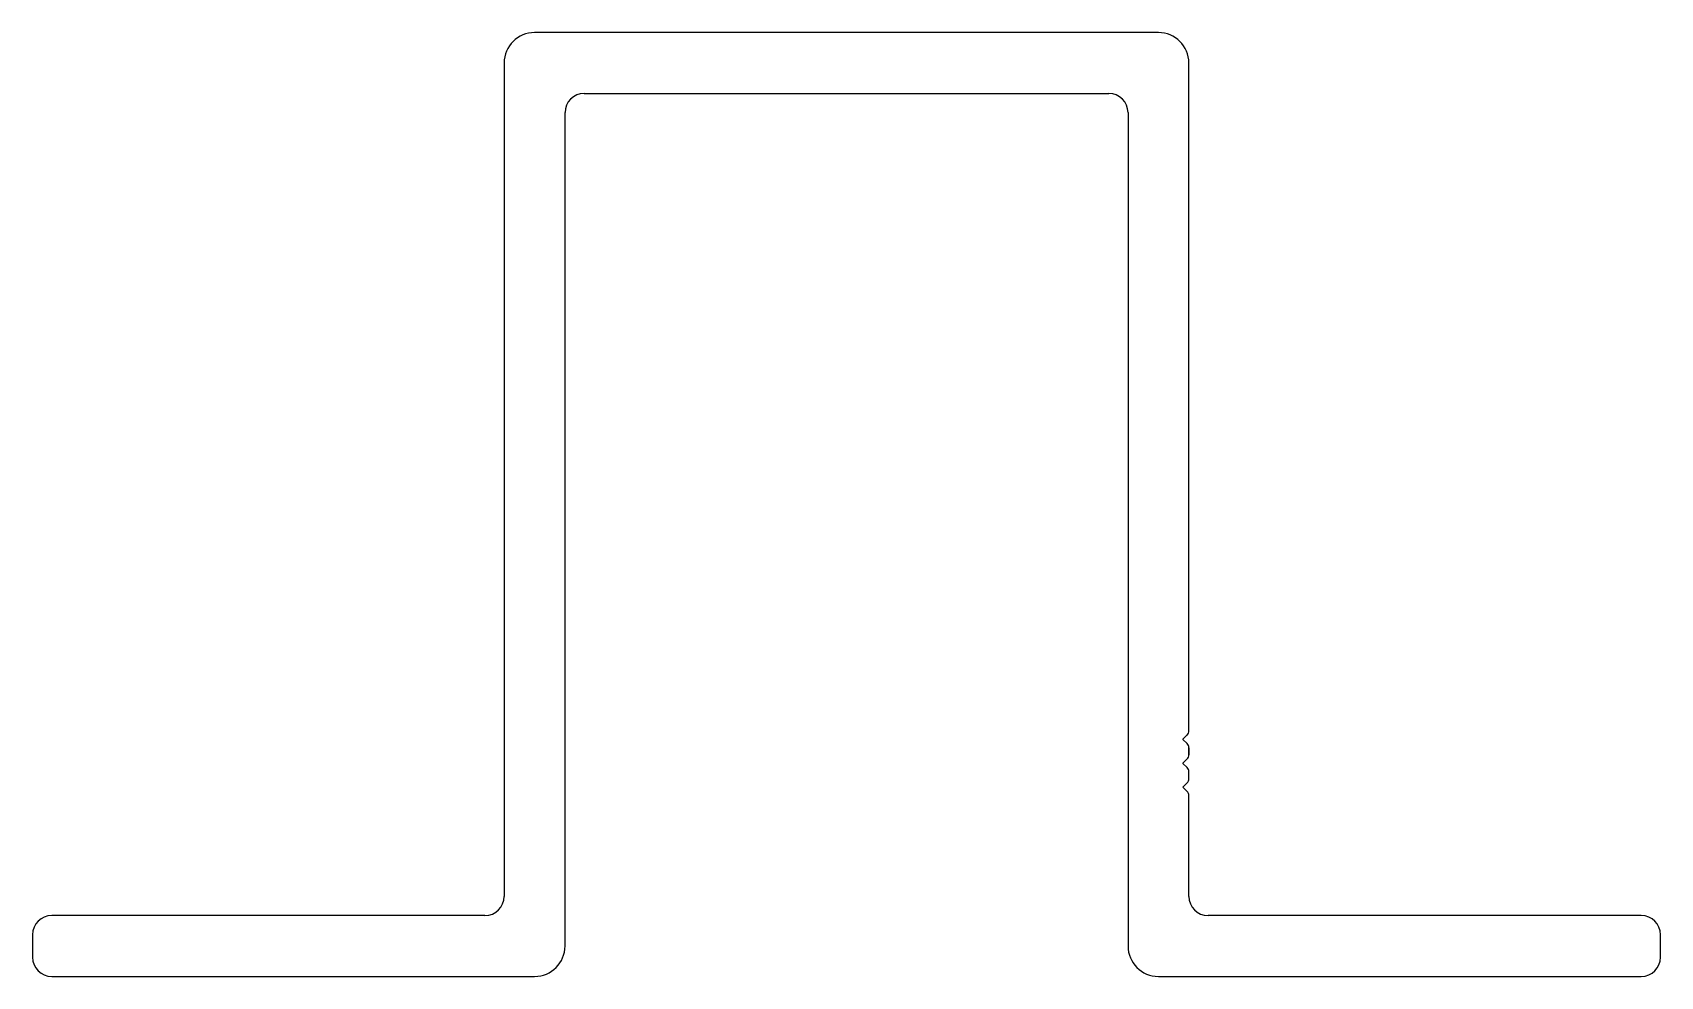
# Model space of a CAD drawing. Header units: inches. Extents: x -34.5 to 33.4, y 0.2 to 39.6.
import ezdxf

# ---------------------------------------------------------------- set-up
doc = ezdxf.new("R2010")
doc.units = ezdxf.units.IN
doc.header["$MEASUREMENT"] = 0

msp = doc.modelspace()

# ---------------------------------------------------------------- linework, layer by layer
at = {"color": 7}
for p, q in [((12.486, 39.581), (-13.554, 39.581)), ((-14.824, 38.311), (-14.824, 3.551)), ((13.756, 10.457), (13.756, 38.311)), ((-11.484, 37.041), (10.416, 37.041)), ((-12.284, 1.481), (-12.284, 36.241)), ((11.216, 36.241), (11.216, 1.481)), ((13.511, 10.11), (13.682, 10.281)), ((13.756, 10.457), (13.756, 10.457)), ((13.682, 9.927), (13.511, 10.098)), ((13.756, 9.457), (13.756, 9.75)), ((13.756, 9.75), (13.756, 9.457)), ((13.756, 9.457), (13.756, 9.75)), ((13.756, 9.75), (13.756, 9.457)), ((13.756, 9.457), (13.756, 9.75)), ((13.511, 9.11), (13.682, 9.281)), ((13.682, 8.927), (13.511, 9.098)), ((13.511, 8.11), (13.682, 8.281)), ((13.756, 8.458), (13.756, 8.75)), ((13.682, 7.927), (13.511, 8.098)), ((13.756, 3.551), (13.756, 7.751)), ((-15.624, 2.751), (-33.709, 2.751)), ((32.641, 2.751), (14.556, 2.751)), ((-34.509, 1.951), (-34.509, 1.011)), ((33.441, 1.011), (33.441, 1.951)), ((-33.709, 0.211), (-13.554, 0.211)), ((12.486, 0.211), (32.641, 0.211))]:
    msp.add_line(p, q, dxfattribs=at)
for centre, radius, start, end in [((-13.554, 38.311), 1.27, 90, 180), ((12.486, 38.311), 1.27, 0, 90), ((-11.484, 36.241), 0.8, 90, 180), ((10.416, 36.241), 0.8, 0, 90), ((13.506, 10.457), 0.25, 315, 360), ((13.517, 10.104), 0.008, 135, 225), ((13.506, 9.75), 0.25, 0, 45), ((13.517, 9.104), 0.008, 135, 225), ((13.506, 9.457), 0.25, 315, 0), ((13.506, 8.75), 0.25, 360, 45), ((13.506, 8.458), 0.25, 315, 360), ((13.517, 8.104), 0.008, 135, 225), ((13.506, 7.751), 0.25, 0, 45), ((-15.624, 3.551), 0.8, 270, 360), ((14.556, 3.551), 0.8, 180, 270), ((-33.709, 1.951), 0.8, 90, 180), ((32.641, 1.951), 0.8, 360, 90), ((-13.554, 1.481), 1.27, 270, 0), ((12.486, 1.481), 1.27, 180, 270), ((-33.709, 1.011), 0.8, 180, 270), ((32.641, 1.011), 0.8, 270, 0)]:
    msp.add_arc(centre, radius, start, end, dxfattribs=at)

doc.saveas('drawing.dxf')
